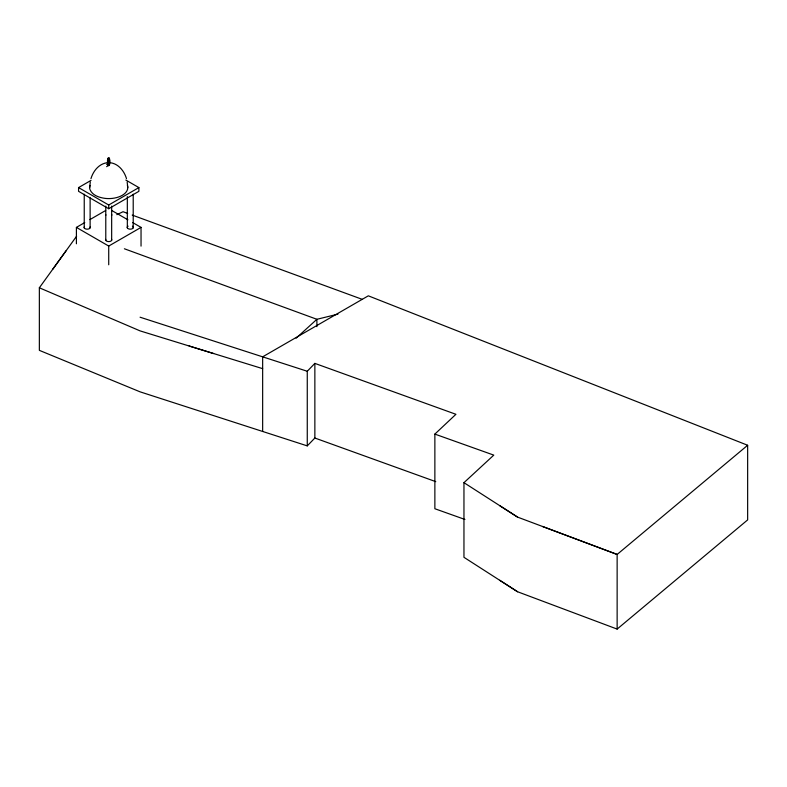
<?xml version="1.0" encoding="UTF-8"?>
<svg xmlns="http://www.w3.org/2000/svg" width="787" height="787" viewBox="0 0 787 787"><rect width="100%" height="100%" fill="white"/><g stroke="black" fill="none" stroke-linecap="round" stroke-linejoin="round"><path stroke-width="1.18" d="M89.679 187.591L90.279 181.974M90.958 178.629C93.171 171.143 98.877 163.824 107.042 162.742M52.719 269.292L66.069 250.797M464.91 519.45L434.867 508.736L434.867 434.099L455.929 414.296L314.859 363.387L314.859 438.025L307.264 445.885L140.076 391.837L39.35 350.353L39.35 287.786L76.614 236.198M107.957 158.354L108.724 157.912C110.426 158.561 110.426 164.995 108.724 165.644C107.032 165.555 107.032 157.193 108.724 158.797L109.491 158.354M307.264 445.885L307.264 371.257L314.859 363.387M262.651 431.463L262.651 356.826L368.326 295.823L747.65 445.265L747.65 519.902L617.136 629.088L517.6 591.765L463.956 557.314L463.956 482.677L493.793 455.122L434.867 434.099M296.109 338.213L316.895 319.296L337.938 314.151M747.65 445.265L617.136 554.451L617.136 629.088M106.619 166.687L108.734 165.201L106.619 164.257M125.822 180.046L138.886 187.591L138.886 191.32L108.724 208.732L78.562 191.32L78.562 187.591L91.046 180.38M78.562 187.591L108.724 205.004L138.886 187.591M76.408 243.783L76.408 227.394L84.75 222.583M89.964 219.573L105.694 210.483M76.408 227.394L108.724 246.056L141.04 227.394L141.04 246.124M116.82 214.664L123.057 211.723L127.661 213.405M110.416 162.742C118.571 163.824 124.277 171.143 126.491 178.629M262.651 368.65L140.076 330.884L39.35 287.786M189.106 345.995L213.621 353.55M140.076 317.21L307.264 371.257M314.859 438.025L435.772 481.654M132.216 215.077L362.404 299.404M124.385 248.771L316.895 319.296L316.895 326.644M463.956 482.677L517.6 517.128L617.136 554.451L542.489 526.464M111.754 210.483L127.917 219.819M132.698 222.583L141.04 227.394M499.715 505.647L517.6 517.128M499.715 580.275L517.6 591.765M127.169 181.974L127.769 187.591M133.21 194.182L133.21 227.846M127.327 196.583L127.327 227.846M111.665 206.086L111.665 240.291M109.265 158.049L109.265 165.506M108.724 158.797L108.724 165.644M108.724 205.004L108.724 208.732M108.724 246.056L108.724 264.786M108.183 158.049L108.183 165.506M105.783 206.086L105.783 240.291M90.121 197.793L90.121 227.846M84.239 194.182L84.239 227.846M127.405 185.447A19.045 10.998 0 0 1 122.201 195.363A19.016 10.979 0 0 1 112.443 198.373A19.045 10.998 0 0 1 105.015 198.373C99.29 197.576 92.551 195.491 90.043 189.736A19.045 10.998 0 0 1 90.052 185.447M132.423 226.154A3.059 1.761 0 0 1 132.423 228.643A3.059 1.761 0 0 1 128.094 228.643A3.059 1.761 0 0 1 128.094 226.154M111.665 239.386A3.059 1.761 0 0 1 108.714 241.599A3.059 1.761 0 0 1 105.763 239.376M90.121 226.941A3.059 1.761 0 0 1 87.17 229.165A3.059 1.761 0 0 1 84.219 226.941M105.783 215.412A3.05 1.761 0 0 1 105.783 214.507M111.685 214.507A3.05 1.761 0 0 1 111.685 215.412"/></g></svg>
